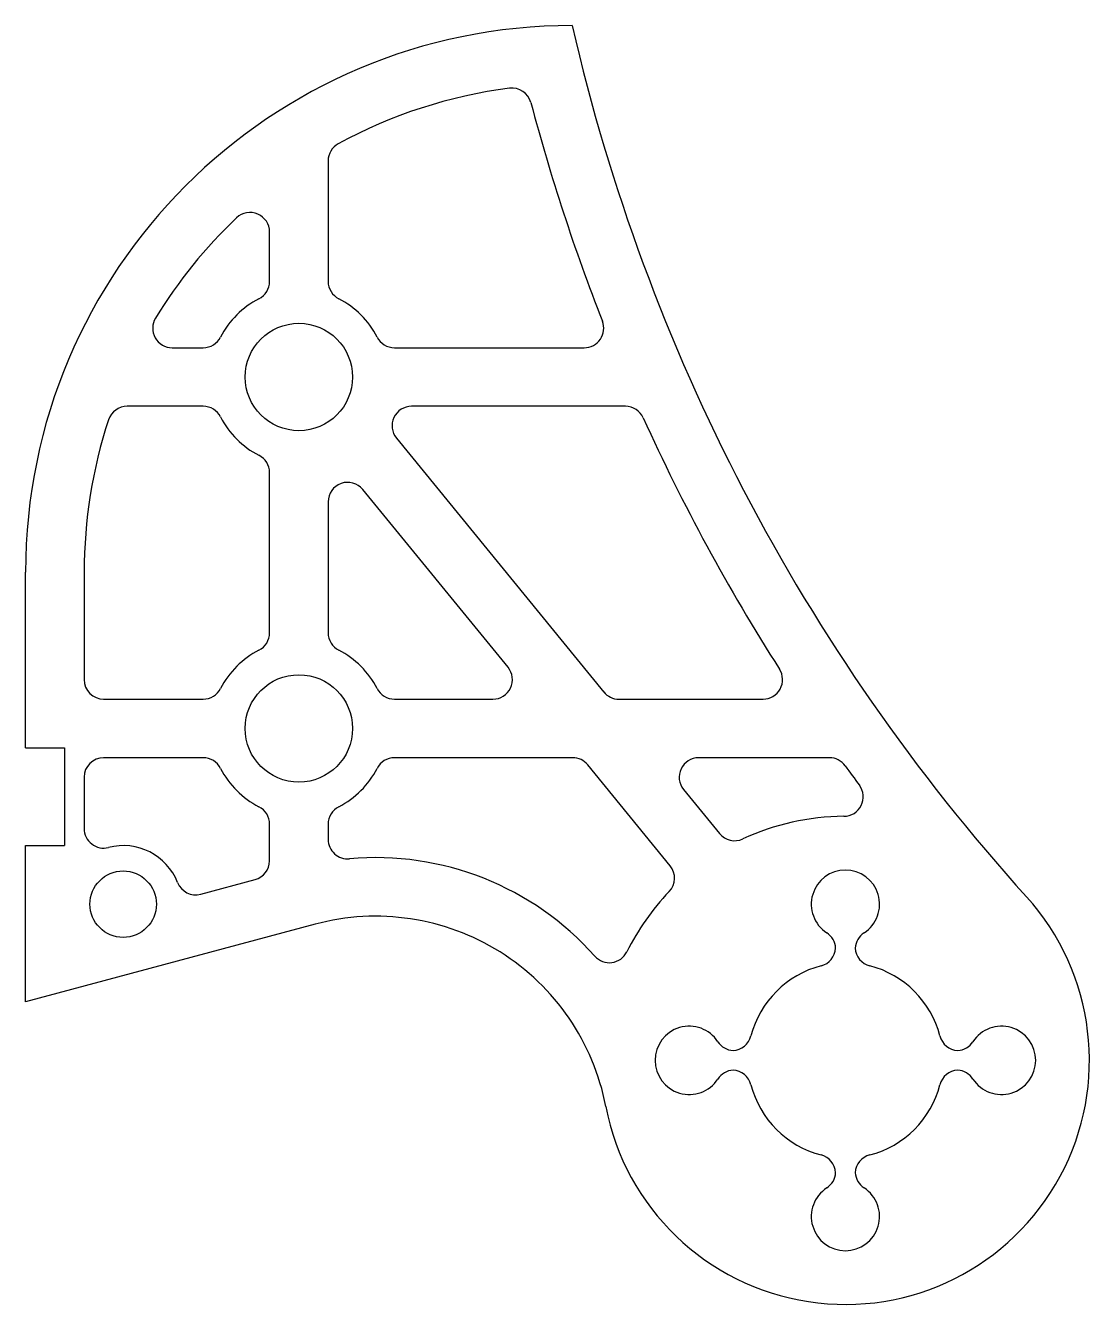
# Model space of a CAD drawing. Extents: x 0 to 54.5, y -55.5 to 10.
import ezdxf

# ---------------------------------------------------------------- set-up
doc = ezdxf.new("R2010")
doc.units = 0
doc.layers.add('VISIBLE', color=7, linetype='CONTINUOUS')

msp = doc.modelspace()

# ---------------------------------------------------------------- linework, layer by layer
at = {"layer": 'VISIBLE'}
for p, q in [((15.5, 3.065), (15.5, -3.101)), ((12.5, -3.101), (12.5, -0.572)), ((7.512, -6.5), (9.101, -6.5)), ((18.899, -6.5), (28.619, -6.5)), ((9.101, -9.5), (5.202, -9.5)), ((30.731, -9.5), (19.775, -9.5)), ((19.001, -11.133), (29.623, -24.133)), ((12.5, -21.101), (12.5, -12.899)), ((15.5, -14.394), (15.5, -21.101)), ((24.715, -22.867), (17.274, -13.761)), ((0, -27), (0, -18)), ((3, -18), (3, -23.5)), ((4, -24.5), (9.101, -24.5)), ((18.899, -24.5), (23.94, -24.5)), ((30.397, -24.5), (37.78, -24.5)), ((0, -27), (2, -27)), ((2, -27), (2, -32)), ((9.101, -27.5), (4, -27.5)), ((28.026, -27.5), (18.899, -27.5)), ((41.18, -27.5), (34.482, -27.5)), ((33.021, -33.033), (28.8, -27.867)), ((3, -28.5), (3, -31.127)), ((33.708, -29.133), (35.548, -31.385)), ((12.5, -32.777), (12.5, -30.899)), ((15.5, -30.899), (15.5, -31.681)), ((0, -32), (2, -32)), ((0, -40), (0, -32)), ((8.976, -34.489), (11.759, -33.743)), ((14.833, -36.025), (0, -40))]:
    msp.add_line(p, q, dxfattribs=at)
for centre, radius in [((14, -8), 2.75), ((14, -26), 2.75), ((5, -35), 1.7)]:
    msp.add_circle(centre, radius, dxfattribs=at)
for centre, radius, start, end in [((28, -18), 28, 90, 180), ((125.447, 32.451), 100, 192.97388, 222.11901), ((28, -18), 25, 97.37439, 118.63099), ((24.92, 5.801), 1, 14.84721, 97.37439), ((125.447, 32.451), 103, 194.84721, 201.40207), ((16.5, 3.065), 1, 118.63099, 180), ((28, -18), 25, 133.43254, 148.61183), ((11.5, -0.572), 1, 0, 133.43254), ((11.5, -3.101), 1, 297.03569, 0), ((16.5, -3.101), 1, 180, 242.96431), ((14, -8), 4.5, 117.03569, 152.96431), ((14, -8), 4.5, 27.03569, 62.96431), ((7.512, -5.5), 1, 148.61183, 270), ((28.619, -5.5), 1, 270, 21.40207), ((9.101, -5.5), 1, 270, 332.96431), ((18.899, -5.5), 1, 207.03569, 270), ((5.202, -10.5), 1, 90, 161.79004), ((9.101, -10.5), 1, 27.03569, 90), ((19.775, -10.5), 1, 90, 219.25136), ((30.731, -10.5), 1, 24.39264, 90), ((28, -18), 25, 161.79004, 180), ((14, -8), 4.5, 207.03569, 242.96431), ((125.447, 32.451), 103, 204.39264, 212.54674), ((11.5, -12.899), 1, 0, 62.96431), ((16.5, -14.394), 1, 39.25136, 180), ((11.5, -21.101), 1, 297.03569, 0), ((16.5, -21.101), 1, 180, 242.96431), ((14, -26), 4.5, 117.03569, 152.96431), ((14, -26), 4.5, 27.03569, 62.96431), ((23.94, -23.5), 1, 270, 39.25136), ((4, -23.5), 1, 180, 270), ((37.78, -23.5), 1, 270, 32.54674), ((9.101, -23.5), 1, 270, 332.96431), ((18.899, -23.5), 1, 207.03569, 270), ((30.397, -23.5), 1, 219.25136, 270), ((4, -28.5), 1, 90, 180), ((9.101, -28.5), 1, 27.03569, 90), ((18.899, -28.5), 1, 90, 152.96431), ((28.026, -28.5), 1, 39.25136, 90), ((34.482, -28.5), 1, 90, 219.25136), ((41.18, -28.5), 1, 35.87821, 90), ((14, -26), 4.5, 207.03569, 242.96431), ((14, -26), 4.5, 297.03569, 332.96431), ((125.447, 32.451), 103, 215.87821, 216.5613), ((41.912, -29.5), 1, 270.37193, 36.5613), ((11.5, -30.899), 1, 0, 62.96431), ((16.5, -30.899), 1, 117.03569, 180), ((42, -43), 12.5, 90.37193, 114.87002), ((4, -31.127), 1, 180, 284.47751), ((36.322, -30.752), 1, 219.25136, 294.87002), ((5, -35), 3, 21.66803, 104.47751), ((16.5, -31.681), 1, 180, 275.15962), ((17.939, -47.617), 15, 41.57911, 95.15962), ((11.5, -32.777), 1, 285, 0), ((32.247, -33.666), 1, 316.25867, 39.25136), ((42, -35), 1.75, 303.05573, 236.94427), ((8.717, -33.523), 1, 201.66803, 285), ((42, -43), 12.5, 190.86134, 42.11901), ((42, -43), 12.5, 136.25867, 153.60342), ((17.939, -47.617), 12, 10.86134, 105), ((40.5, -37.305), 1, 3.27799, 56.94427), ((43.5, -37.305), 1, 123.05573, 176.72201), ((40.5, -37.191), 1, 284.47751, 356.72201), ((43.5, -37.191), 1, 183.27799, 255.52249), ((29.908, -36.998), 1, 221.57911, 333.60342), ((42, -43), 5, 104.47751, 165.52249), ((42, -43), 5, 14.47751, 75.52249), ((34, -43), 1.75, 33.05573, 326.94427), ((50, -43), 1.75, 213.05573, 146.94427), ((36.191, -41.5), 1, 273.27799, 345.52249), ((47.809, -41.5), 1, 194.47751, 266.72201), ((36.305, -41.5), 1, 213.05573, 266.72201), ((47.695, -41.5), 1, 273.27799, 326.94427), ((36.305, -44.5), 1, 93.27799, 146.94427), ((36.191, -44.5), 1, 14.47751, 86.72201), ((47.809, -44.5), 1, 93.27799, 165.52249), ((47.695, -44.5), 1, 33.05573, 86.72201), ((42, -43), 5, 194.47751, 255.52249), ((42, -43), 5, 284.47751, 345.52249), ((40.5, -48.809), 1, 3.27799, 75.52249), ((43.5, -48.809), 1, 104.47751, 176.72201), ((40.5, -48.695), 1, 303.05573, 356.72201), ((43.5, -48.695), 1, 183.27799, 236.94427), ((42, -51), 1.75, 123.05573, 56.94427)]:
    msp.add_arc(centre, radius, start, end, dxfattribs=at)

doc.saveas('drawing.dxf')
